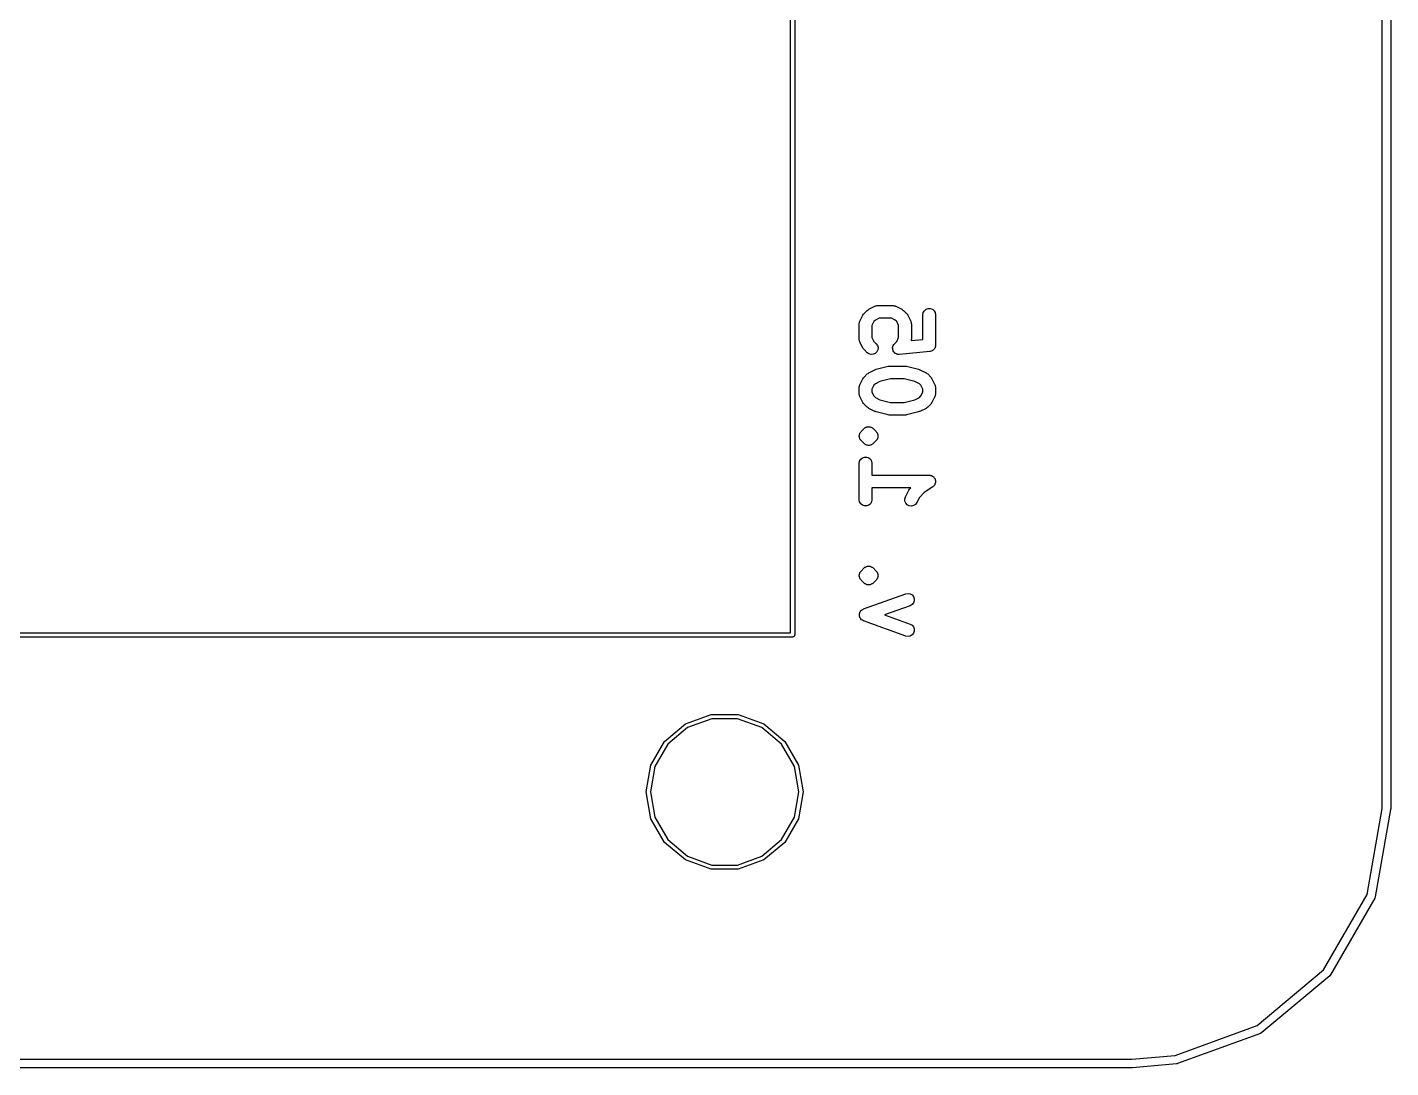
# Model space of a CAD drawing. Extents: x 100 to 214, y -112 to -50.
# Drawn here: x 181.96 to 214.1, y -112.1 to -87.58 of the extents above; entities that cross this region are included whole.
import ezdxf

# ---------------------------------------------------------------- set-up
doc = ezdxf.new("R2010")
doc.units = 0
doc.header["$MEASUREMENT"] = 0
doc.layers.add('BLACK', color=7, linetype='CONTINUOUS')

msp = doc.modelspace()

# ---------------------------------------------------------------- linework, layer by layer
at = {"layer": 'Black'}
for p, q in [((213.9, -105.991), (213.9, -56.0044)), ((214.1, -56), (214.1, -106)), ((199.95, -101.85), (199.95, -66.95)), ((200.05, -66.9), (200.05, -101.9)), ((201.797, -94.223), (201.94, -94.1516)), ((201.94, -94.1516), (201.948, -94.1491)), ((201.948, -94.1491), (201.956, -94.1448)), ((201.956, -94.1448), (201.973, -94.1417)), ((201.973, -94.1417), (201.99, -94.1367)), ((201.99, -94.1367), (201.999, -94.1372)), ((201.999, -94.1372), (202.007, -94.1357)), ((202.007, -94.1357), (202.364, -94.1357)), ((202.364, -94.1357), (202.373, -94.1372)), ((202.373, -94.1372), (202.381, -94.1367)), ((202.381, -94.1367), (202.398, -94.1417)), ((202.398, -94.1417), (202.416, -94.1448)), ((202.416, -94.1448), (202.423, -94.1491)), ((202.423, -94.1491), (202.431, -94.1516)), ((202.431, -94.1516), (202.574, -94.223)), ((201.587, -94.5043), (201.659, -94.3615)), ((201.659, -94.3615), (201.673, -94.3422)), ((201.673, -94.3422), (201.687, -94.3225)), ((201.687, -94.3225), (201.758, -94.2511)), ((201.758, -94.2511), (201.778, -94.2373)), ((201.778, -94.2373), (201.797, -94.223)), ((201.953, -94.4804), (201.916, -94.5174)), ((202.043, -94.4357), (201.953, -94.4804)), ((202.329, -94.4357), (202.043, -94.4357)), ((202.418, -94.4804), (202.329, -94.4357)), ((202.455, -94.5174), (202.418, -94.4804)), ((202.574, -94.223), (202.594, -94.2373)), ((202.594, -94.2373), (202.613, -94.2511)), ((202.613, -94.2511), (202.685, -94.3225)), ((202.685, -94.3225), (202.698, -94.3422)), ((202.698, -94.3422), (202.713, -94.3615)), ((202.713, -94.3615), (202.784, -94.5043)), ((203.071, -94.3571), (203.08, -94.3058)), ((203.071, -94.9357), (203.071, -94.3571)), ((203.08, -94.3058), (203.107, -94.2607)), ((203.107, -94.2607), (203.146, -94.2272)), ((203.146, -94.2272), (203.195, -94.2094)), ((203.195, -94.2094), (203.247, -94.2094)), ((203.247, -94.2094), (203.296, -94.2272)), ((203.296, -94.2272), (203.336, -94.2607)), ((203.336, -94.2607), (203.362, -94.3058)), ((203.362, -94.3058), (203.371, -94.3571)), ((203.371, -94.3571), (203.371, -95.0714)), ((201.571, -94.5714), (201.573, -94.5629)), ((201.571, -94.9286), (201.571, -94.5714)), ((201.572, -94.5543), (201.577, -94.5374)), ((201.573, -94.5629), (201.572, -94.5543)), ((201.577, -94.5374), (201.58, -94.5201)), ((201.58, -94.5201), (201.585, -94.5126)), ((201.585, -94.5126), (201.587, -94.5043)), ((201.916, -94.5174), (201.871, -94.6068)), ((201.871, -94.6068), (201.871, -94.8932)), ((202.5, -94.6068), (202.455, -94.5174)), ((202.5, -94.8932), (202.5, -94.6068)), ((202.784, -94.5043), (202.787, -94.5126)), ((202.787, -94.5126), (202.791, -94.5201)), ((202.791, -94.5201), (202.794, -94.5374)), ((202.794, -94.5374), (202.799, -94.5543)), ((202.799, -94.5543), (202.798, -94.5629)), ((202.798, -94.5629), (202.8, -94.5714)), ((202.8, -94.5714), (202.8, -94.9286)), ((201.573, -94.9371), (201.571, -94.9286)), ((201.572, -94.9457), (201.573, -94.9371)), ((201.577, -94.9626), (201.572, -94.9457)), ((201.58, -94.9799), (201.577, -94.9626)), ((201.585, -94.9874), (201.58, -94.9799)), ((201.587, -94.9957), (201.585, -94.9874)), ((201.659, -95.1385), (201.587, -94.9957)), ((201.871, -94.8932), (201.916, -94.9826)), ((201.916, -94.9826), (201.97, -95.0368)), ((201.97, -95.0368), (202, -95.0795)), ((202, -95.0795), (202.014, -95.1298)), ((202.014, -95.1298), (202.009, -95.1817)), ((202.358, -95.1298), (202.364, -95.1055)), ((202.358, -95.1307), (202.358, -95.1298)), ((202.358, -95.1316), (202.358, -95.1307)), ((202.36, -95.1566), (202.358, -95.1316)), ((202.364, -95.1055), (202.37, -95.0812)), ((202.37, -95.0812), (202.371, -95.0804)), ((202.371, -95.0795), (202.386, -95.0589)), ((202.371, -95.0804), (202.371, -95.0795)), ((202.386, -95.0589), (202.4, -95.0381)), ((202.4, -95.0381), (202.401, -95.0376)), ((202.401, -95.0368), (202.455, -94.9826)), ((202.401, -95.0376), (202.401, -95.0368)), ((202.455, -94.9826), (202.5, -94.8932)), ((202.794, -94.9634), (203.071, -94.9357)), ((202.799, -94.9457), (202.794, -94.9626)), ((202.794, -94.9626), (202.794, -94.9634)), ((202.8, -94.9286), (202.798, -94.9371)), ((202.798, -94.9371), (202.799, -94.9457)), ((203.358, -95.1331), (203.347, -95.1501)), ((203.36, -95.1276), (203.358, -95.1331)), ((203.362, -95.1227), (203.36, -95.1276)), ((203.366, -95.1025), (203.362, -95.1227)), ((203.371, -95.0826), (203.366, -95.1025)), ((203.371, -95.0714), (203.37, -95.077)), ((203.37, -95.077), (203.371, -95.0826)), ((201.673, -95.1578), (201.659, -95.1385)), ((201.687, -95.1775), (201.673, -95.1578)), ((201.758, -95.2489), (201.687, -95.1775)), ((201.801, -95.2788), (201.758, -95.2489)), ((201.851, -95.2923), (201.801, -95.2788)), ((201.903, -95.2877), (201.851, -95.2923)), ((201.95, -95.2657), (201.903, -95.2877)), ((201.987, -95.2289), (201.95, -95.2657)), ((202.009, -95.1817), (201.987, -95.2289)), ((202.362, -95.1817), (202.36, -95.1566)), ((202.363, -95.1825), (202.362, -95.1817)), ((202.363, -95.1835), (202.363, -95.1825)), ((202.374, -95.2061), (202.363, -95.1835)), ((202.384, -95.2289), (202.374, -95.2061)), ((202.385, -95.2296), (202.384, -95.2289)), ((202.385, -95.2304), (202.385, -95.2296)), ((202.403, -95.2479), (202.385, -95.2304)), ((202.421, -95.2657), (202.403, -95.2479)), ((202.422, -95.2661), (202.421, -95.2657)), ((202.423, -95.2668), (202.422, -95.2661)), ((202.446, -95.2771), (202.423, -95.2668)), ((202.468, -95.2877), (202.446, -95.2771)), ((202.469, -95.2878), (202.468, -95.2877)), ((202.47, -95.2882), (202.469, -95.2878)), ((202.495, -95.2901), (202.47, -95.2882)), ((202.52, -95.2923), (202.495, -95.2901)), ((202.521, -95.292), (202.52, -95.2923)), ((202.522, -95.2921), (202.521, -95.292)), ((203.236, -95.2207), (202.522, -95.2921)), ((203.242, -95.2191), (203.236, -95.2207)), ((203.247, -95.2191), (203.242, -95.2191)), ((203.267, -95.2121), (203.247, -95.2191)), ((203.287, -95.2066), (203.267, -95.2121)), ((203.291, -95.2033), (203.287, -95.2066)), ((203.296, -95.2013), (203.291, -95.2033)), ((203.312, -95.1881), (203.296, -95.2013)), ((203.329, -95.1762), (203.312, -95.1881)), ((203.332, -95.1715), (203.329, -95.1762)), ((203.336, -95.1678), (203.332, -95.1715)), ((203.347, -95.1501), (203.336, -95.1678)), ((201.687, -95.8225), (201.758, -95.7511)), ((201.758, -95.7511), (201.778, -95.7373)), ((201.778, -95.7373), (201.797, -95.723)), ((201.797, -95.723), (201.94, -95.6516)), ((201.94, -95.6516), (201.956, -95.6469)), ((201.956, -95.6469), (201.971, -95.6402)), ((201.971, -95.6402), (202.256, -95.5688)), ((202.256, -95.5688), (202.275, -95.5675)), ((202.275, -95.5675), (202.293, -95.5643)), ((202.293, -95.5643), (202.65, -95.5643)), ((202.65, -95.5643), (202.668, -95.5675)), ((202.668, -95.5675), (202.686, -95.5688)), ((202.686, -95.5688), (202.972, -95.6402)), ((202.972, -95.6402), (202.987, -95.6469)), ((202.987, -95.6469), (203.003, -95.6516)), ((203.003, -95.6516), (203.146, -95.723)), ((203.146, -95.723), (203.165, -95.7373)), ((203.165, -95.7373), (203.185, -95.7511)), ((203.185, -95.7511), (203.256, -95.8225)), ((201.571, -96.0714), (201.573, -96.0629)), ((201.571, -96.2143), (201.571, -96.0714)), ((201.572, -96.0543), (201.577, -96.0374)), ((201.573, -96.0629), (201.572, -96.0543)), ((201.577, -96.0374), (201.58, -96.0201)), ((201.58, -96.0201), (201.585, -96.0126)), ((201.585, -96.0126), (201.587, -96.0043)), ((201.587, -96.0043), (201.659, -95.8615)), ((201.659, -95.8615), (201.673, -95.8422)), ((201.673, -95.8422), (201.687, -95.8225)), ((201.916, -96.0174), (201.871, -96.1068)), ((201.953, -95.9804), (201.916, -96.0174)), ((202.059, -95.9272), (201.953, -95.9804)), ((202.311, -95.8643), (202.059, -95.9272)), ((202.632, -95.8643), (202.311, -95.8643)), ((202.883, -95.9272), (202.632, -95.8643)), ((202.99, -95.9804), (202.883, -95.9272)), ((203.027, -96.0174), (202.99, -95.9804)), ((203.071, -96.1068), (203.027, -96.0174)), ((203.256, -95.8225), (203.27, -95.8422)), ((203.27, -95.8422), (203.284, -95.8615)), ((203.284, -95.8615), (203.356, -96.0043)), ((203.356, -96.0043), (203.358, -96.0126)), ((203.358, -96.0126), (203.362, -96.0201)), ((203.362, -96.0201), (203.365, -96.0374)), ((203.365, -96.0374), (203.37, -96.0543)), ((203.37, -96.0543), (203.37, -96.0629)), ((203.37, -96.0629), (203.371, -96.0714)), ((203.371, -96.0714), (203.371, -96.2143)), ((201.573, -96.2228), (201.571, -96.2143)), ((201.572, -96.2314), (201.573, -96.2228)), ((201.577, -96.2483), (201.572, -96.2314)), ((201.58, -96.2656), (201.577, -96.2483)), ((201.585, -96.2731), (201.58, -96.2656)), ((201.587, -96.2814), (201.585, -96.2731)), ((201.659, -96.4242), (201.587, -96.2814)), ((201.871, -96.1068), (201.871, -96.1789)), ((201.871, -96.1789), (201.916, -96.2683)), ((201.916, -96.2683), (201.953, -96.3053)), ((201.953, -96.3053), (202.059, -96.3585)), ((202.059, -96.3585), (202.311, -96.4214)), ((202.311, -96.4214), (202.632, -96.4214)), ((202.632, -96.4214), (202.883, -96.3585)), ((202.883, -96.3585), (202.99, -96.3053)), ((202.99, -96.3053), (203.027, -96.2683)), ((203.027, -96.2683), (203.071, -96.1789)), ((203.071, -96.1789), (203.071, -96.1068)), ((203.356, -96.2814), (203.284, -96.4242)), ((203.358, -96.2731), (203.356, -96.2814)), ((203.362, -96.2656), (203.358, -96.2731)), ((203.365, -96.2483), (203.362, -96.2656)), ((203.37, -96.2314), (203.365, -96.2483)), ((203.371, -96.2143), (203.37, -96.2228)), ((203.37, -96.2228), (203.37, -96.2314)), ((201.673, -96.4435), (201.659, -96.4242)), ((201.687, -96.4632), (201.673, -96.4435)), ((201.758, -96.5346), (201.687, -96.4632)), ((201.778, -96.5484), (201.758, -96.5346)), ((201.797, -96.5627), (201.778, -96.5484)), ((201.94, -96.6342), (201.797, -96.5627)), ((201.956, -96.6388), (201.94, -96.6342)), ((201.971, -96.6455), (201.956, -96.6388)), ((202.256, -96.7169), (201.971, -96.6455)), ((202.275, -96.7182), (202.256, -96.7169)), ((202.293, -96.7214), (202.275, -96.7182)), ((202.65, -96.7214), (202.293, -96.7214)), ((202.668, -96.7182), (202.65, -96.7214)), ((202.686, -96.7169), (202.668, -96.7182)), ((202.972, -96.6455), (202.686, -96.7169)), ((202.987, -96.6388), (202.972, -96.6455)), ((203.003, -96.6342), (202.987, -96.6388)), ((203.146, -96.5627), (203.003, -96.6342)), ((203.165, -96.5484), (203.146, -96.5627)), ((203.185, -96.5346), (203.165, -96.5484)), ((203.256, -96.4632), (203.185, -96.5346)), ((203.27, -96.4435), (203.256, -96.4632)), ((203.284, -96.4242), (203.27, -96.4435)), ((201.615, -97.1082), (201.687, -97.0368)), ((201.687, -97.0368), (201.698, -97.0293)), ((201.698, -97.0293), (201.707, -97.02)), ((201.707, -97.02), (201.719, -97.0144)), ((201.719, -97.0144), (201.729, -97.0069)), ((201.729, -97.0069), (201.742, -97.0035)), ((201.742, -97.0035), (201.754, -96.998)), ((201.754, -96.998), (201.767, -96.9968)), ((201.767, -96.9968), (201.78, -96.9934)), ((201.78, -96.9934), (201.793, -96.9946)), ((201.793, -96.9946), (201.806, -96.9934)), ((201.806, -96.9934), (201.819, -96.9968)), ((201.819, -96.9968), (201.832, -96.998)), ((201.832, -96.998), (201.844, -97.0035)), ((201.844, -97.0035), (201.856, -97.0069)), ((201.856, -97.0069), (201.867, -97.0144)), ((201.867, -97.0144), (201.879, -97.02)), ((201.879, -97.02), (201.888, -97.0293)), ((201.888, -97.0293), (201.899, -97.0368)), ((201.899, -97.0368), (201.97, -97.1082)), ((201.572, -97.2012), (201.574, -97.1948)), ((201.573, -97.2143), (201.572, -97.2012)), ((201.572, -97.2274), (201.573, -97.2143)), ((201.574, -97.2337), (201.572, -97.2274)), ((201.574, -97.1882), (201.576, -97.182)), ((201.574, -97.1948), (201.574, -97.1882)), ((201.574, -97.2403), (201.574, -97.2337)), ((201.576, -97.2465), (201.574, -97.2403)), ((201.576, -97.182), (201.577, -97.1755)), ((201.577, -97.2531), (201.576, -97.2465)), ((201.577, -97.1755), (201.582, -97.1636)), ((201.582, -97.265), (201.577, -97.2531)), ((201.582, -97.1636), (201.585, -97.1509)), ((201.585, -97.2777), (201.582, -97.265)), ((201.585, -97.1509), (201.589, -97.1455)), ((201.589, -97.2831), (201.585, -97.2777)), ((201.589, -97.1455), (201.592, -97.1393)), ((201.592, -97.2893), (201.589, -97.2831)), ((201.592, -97.1393), (201.596, -97.1342)), ((201.596, -97.2943), (201.592, -97.2893)), ((201.596, -97.1342), (201.599, -97.1282)), ((201.599, -97.3003), (201.596, -97.2943)), ((201.599, -97.1282), (201.608, -97.119)), ((201.608, -97.3096), (201.599, -97.3003)), ((201.608, -97.119), (201.615, -97.1082)), ((201.615, -97.3204), (201.608, -97.3096)), ((201.687, -97.3918), (201.615, -97.3204)), ((201.97, -97.3203), (201.899, -97.3918)), ((201.97, -97.1082), (201.978, -97.119)), ((201.978, -97.3096), (201.97, -97.3203)), ((201.978, -97.119), (201.987, -97.1282)), ((201.987, -97.3003), (201.978, -97.3096)), ((201.987, -97.1282), (201.99, -97.1342)), ((201.99, -97.2943), (201.987, -97.3003)), ((201.99, -97.1342), (201.994, -97.1393)), ((201.994, -97.2893), (201.99, -97.2943)), ((201.994, -97.1393), (201.996, -97.1455)), ((201.996, -97.2831), (201.994, -97.2893)), ((201.996, -97.1455), (202, -97.1509)), ((202, -97.2777), (201.996, -97.2831)), ((202, -97.1509), (202.004, -97.1636)), ((202.004, -97.265), (202, -97.2777)), ((202.004, -97.1636), (202.009, -97.1755)), ((202.009, -97.2531), (202.004, -97.265)), ((202.009, -97.1755), (202.01, -97.182)), ((202.01, -97.2465), (202.009, -97.2531)), ((202.01, -97.182), (202.012, -97.1882)), ((202.012, -97.2403), (202.01, -97.2465)), ((202.012, -97.1882), (202.012, -97.1948)), ((202.012, -97.1948), (202.014, -97.2012)), ((202.014, -97.2274), (202.012, -97.2337)), ((202.012, -97.2337), (202.012, -97.2403)), ((202.014, -97.2012), (202.013, -97.2143)), ((202.013, -97.2143), (202.014, -97.2274)), ((201.698, -97.3993), (201.687, -97.3918)), ((201.707, -97.4086), (201.698, -97.3993)), ((201.719, -97.4141), (201.707, -97.4086)), ((201.729, -97.4217), (201.719, -97.4141)), ((201.742, -97.4251), (201.729, -97.4217)), ((201.754, -97.4306), (201.742, -97.4251)), ((201.767, -97.4317), (201.754, -97.4306)), ((201.78, -97.4351), (201.767, -97.4317)), ((201.793, -97.434), (201.78, -97.4351)), ((201.806, -97.4351), (201.793, -97.434)), ((201.819, -97.4317), (201.806, -97.4351)), ((201.832, -97.4306), (201.819, -97.4317)), ((201.844, -97.4251), (201.832, -97.4306)), ((201.856, -97.4217), (201.844, -97.4251)), ((201.867, -97.4141), (201.856, -97.4217)), ((201.879, -97.4086), (201.867, -97.4141)), ((201.888, -97.3993), (201.879, -97.4086)), ((201.899, -97.3918), (201.888, -97.3993)), ((201.571, -97.8571), (201.58, -97.8058)), ((201.571, -98.7143), (201.571, -97.8571)), ((201.58, -97.8058), (201.607, -97.7607)), ((201.607, -97.7607), (201.646, -97.7272)), ((201.646, -97.7272), (201.695, -97.7094)), ((201.695, -97.7094), (201.747, -97.7094)), ((201.747, -97.7094), (201.796, -97.7272)), ((201.796, -97.7272), (201.836, -97.7607)), ((201.836, -97.7607), (201.862, -97.8058)), ((201.862, -97.8058), (201.871, -97.8571)), ((201.871, -97.8571), (201.871, -98.1357)), ((201.871, -98.1357), (203.221, -98.1357)), ((203.221, -98.1357), (203.23, -98.1372)), ((203.23, -98.1372), (203.238, -98.1366)), ((203.238, -98.1366), (203.255, -98.1417)), ((203.255, -98.1417), (203.273, -98.1448)), ((203.273, -98.1448), (203.28, -98.1489)), ((203.28, -98.1489), (203.288, -98.1513)), ((203.288, -98.1513), (203.302, -98.1619)), ((203.302, -98.1619), (203.318, -98.1708)), ((203.318, -98.1708), (203.323, -98.1772)), ((203.323, -98.1772), (203.33, -98.1821)), ((203.33, -98.1821), (203.34, -98.197)), ((203.34, -98.197), (203.351, -98.2107)), ((203.351, -98.2107), (203.354, -98.2185)), ((203.357, -98.3439), (203.351, -98.3607)), ((203.354, -98.2185), (203.359, -98.2254)), ((203.365, -98.3278), (203.357, -98.3439)), ((203.359, -98.2254), (203.363, -98.2428)), ((203.363, -98.2428), (203.369, -98.2597)), ((203.366, -98.3196), (203.365, -98.3278)), ((203.369, -98.3118), (203.366, -98.3196)), ((203.369, -98.2597), (203.369, -98.268)), ((203.369, -98.268), (203.371, -98.2761)), ((203.371, -98.2761), (203.369, -98.2939)), ((203.369, -98.2939), (203.369, -98.3118)), ((202.788, -98.4357), (201.871, -98.4357)), ((201.871, -98.4357), (201.871, -98.7143)), ((202.644, -98.6971), (202.659, -98.6472)), ((202.659, -98.6472), (202.73, -98.5043)), ((202.73, -98.5043), (202.744, -98.485)), ((202.744, -98.485), (202.758, -98.4654)), ((202.758, -98.4654), (202.788, -98.4357)), ((202.988, -98.6603), (202.927, -98.7814)), ((203.103, -98.5451), (202.988, -98.6603)), ((203.305, -98.4105), (203.103, -98.5451)), ((203.311, -98.4048), (203.305, -98.4105)), ((203.318, -98.4006), (203.311, -98.4048)), ((203.329, -98.3869), (203.318, -98.4006)), ((203.342, -98.3745), (203.329, -98.3869)), ((203.346, -98.3671), (203.342, -98.3745)), ((203.351, -98.3607), (203.346, -98.3671)), ((201.58, -98.7656), (201.571, -98.7143)), ((201.607, -98.8107), (201.58, -98.7656)), ((201.646, -98.8442), (201.607, -98.8107)), ((201.695, -98.862), (201.646, -98.8442)), ((201.747, -98.862), (201.695, -98.862)), ((201.796, -98.8442), (201.747, -98.862)), ((201.836, -98.8107), (201.796, -98.8442)), ((201.862, -98.7656), (201.836, -98.8107)), ((201.871, -98.7143), (201.862, -98.7656)), ((202.647, -98.7491), (202.644, -98.6971)), ((202.668, -98.7969), (202.647, -98.7491)), ((202.703, -98.8348), (202.668, -98.7969)), ((202.75, -98.8581), (202.703, -98.8348)), ((202.802, -98.864), (202.75, -98.8581)), ((202.853, -98.8519), (202.802, -98.864)), ((202.896, -98.8232), (202.853, -98.8519)), ((202.927, -98.7814), (202.896, -98.8232)), ((201.572, -100.487), (201.574, -100.481)), ((201.573, -100.5), (201.572, -100.487)), ((201.572, -100.513), (201.573, -100.5)), ((201.574, -100.519), (201.572, -100.513)), ((201.574, -100.474), (201.576, -100.468)), ((201.574, -100.481), (201.574, -100.474)), ((201.574, -100.526), (201.574, -100.519)), ((201.576, -100.532), (201.574, -100.526)), ((201.576, -100.468), (201.577, -100.461)), ((201.577, -100.539), (201.576, -100.532)), ((201.577, -100.461), (201.582, -100.449)), ((201.582, -100.551), (201.577, -100.539)), ((201.582, -100.449), (201.585, -100.437)), ((201.585, -100.563), (201.582, -100.551)), ((201.585, -100.437), (201.589, -100.431)), ((201.589, -100.569), (201.585, -100.563)), ((201.589, -100.431), (201.592, -100.425)), ((201.592, -100.575), (201.589, -100.569)), ((201.592, -100.425), (201.596, -100.42)), ((201.596, -100.58), (201.592, -100.575)), ((201.596, -100.42), (201.599, -100.414)), ((201.599, -100.586), (201.596, -100.58)), ((201.599, -100.414), (201.608, -100.405)), ((201.608, -100.595), (201.599, -100.586)), ((201.608, -100.405), (201.615, -100.394)), ((201.615, -100.606), (201.608, -100.595)), ((201.615, -100.394), (201.687, -100.323)), ((201.687, -100.323), (201.698, -100.315)), ((201.698, -100.315), (201.707, -100.306)), ((201.707, -100.306), (201.719, -100.3)), ((201.719, -100.3), (201.729, -100.293)), ((201.729, -100.293), (201.742, -100.289)), ((201.742, -100.289), (201.754, -100.284)), ((201.754, -100.284), (201.767, -100.283)), ((201.767, -100.283), (201.78, -100.279)), ((201.78, -100.279), (201.793, -100.28)), ((201.793, -100.28), (201.806, -100.279)), ((201.806, -100.279), (201.819, -100.283)), ((201.819, -100.283), (201.832, -100.284)), ((201.832, -100.284), (201.844, -100.289)), ((201.844, -100.289), (201.856, -100.293)), ((201.856, -100.293), (201.867, -100.3)), ((201.867, -100.3), (201.879, -100.306)), ((201.879, -100.306), (201.888, -100.315)), ((201.888, -100.315), (201.899, -100.323)), ((201.899, -100.323), (201.97, -100.394)), ((201.97, -100.394), (201.978, -100.405)), ((201.978, -100.595), (201.97, -100.606)), ((201.978, -100.405), (201.987, -100.414)), ((201.987, -100.586), (201.978, -100.595)), ((201.987, -100.414), (201.99, -100.42)), ((201.99, -100.58), (201.987, -100.586)), ((201.99, -100.42), (201.994, -100.425)), ((201.994, -100.575), (201.99, -100.58)), ((201.994, -100.425), (201.996, -100.431)), ((201.996, -100.569), (201.994, -100.575)), ((201.996, -100.431), (202, -100.437)), ((202, -100.563), (201.996, -100.569)), ((202, -100.437), (202.004, -100.449)), ((202.004, -100.551), (202, -100.563)), ((202.004, -100.449), (202.009, -100.461)), ((202.009, -100.539), (202.004, -100.551)), ((202.009, -100.461), (202.01, -100.468)), ((202.01, -100.532), (202.009, -100.539)), ((202.01, -100.468), (202.012, -100.474)), ((202.012, -100.526), (202.01, -100.532)), ((202.012, -100.474), (202.012, -100.481)), ((202.012, -100.481), (202.014, -100.487)), ((202.014, -100.513), (202.012, -100.519)), ((202.012, -100.519), (202.012, -100.526)), ((202.014, -100.487), (202.013, -100.5)), ((202.013, -100.5), (202.014, -100.513)), ((201.687, -100.677), (201.615, -100.606)), ((201.698, -100.685), (201.687, -100.677)), ((201.707, -100.694), (201.698, -100.685)), ((201.719, -100.7), (201.707, -100.694)), ((201.729, -100.707), (201.719, -100.7)), ((201.742, -100.711), (201.729, -100.707)), ((201.754, -100.716), (201.742, -100.711)), ((201.767, -100.717), (201.754, -100.716)), ((201.78, -100.721), (201.767, -100.717)), ((201.793, -100.72), (201.78, -100.721)), ((201.806, -100.721), (201.793, -100.72)), ((201.819, -100.717), (201.806, -100.721)), ((201.832, -100.716), (201.819, -100.717)), ((201.844, -100.711), (201.832, -100.716)), ((201.856, -100.707), (201.844, -100.711)), ((201.867, -100.7), (201.856, -100.707)), ((201.879, -100.694), (201.867, -100.7)), ((201.888, -100.685), (201.879, -100.694)), ((201.899, -100.677), (201.888, -100.685)), ((201.97, -100.606), (201.899, -100.677)), ((202.671, -100.93), (202.722, -100.921)), ((202.722, -100.921), (202.774, -100.931)), ((201.671, -101.287), (202.671, -100.93)), ((202.772, -101.213), (202.167, -101.429)), ((202.817, -101.187), (202.772, -101.213)), ((202.774, -100.931), (202.819, -100.957)), ((202.851, -101.147), (202.817, -101.187)), ((202.819, -100.957), (202.852, -100.997)), ((202.869, -101.098), (202.851, -101.147)), ((202.852, -100.997), (202.869, -101.046)), ((202.869, -101.046), (202.869, -101.098)), ((201.574, -101.402), (201.583, -101.378)), ((201.574, -101.403), (201.574, -101.402)), ((201.574, -101.429), (201.574, -101.403)), ((201.574, -101.403), (201.574, -101.403)), ((201.574, -101.454), (201.574, -101.429)), ((201.574, -101.455), (201.574, -101.454)), ((201.574, -101.456), (201.574, -101.455)), ((201.583, -101.479), (201.574, -101.456)), ((201.583, -101.378), (201.591, -101.354)), ((201.591, -101.503), (201.583, -101.479)), ((201.591, -101.354), (201.592, -101.354)), ((201.592, -101.503), (201.591, -101.503)), ((201.592, -101.353), (201.608, -101.334)), ((201.592, -101.354), (201.592, -101.353)), ((201.592, -101.504), (201.592, -101.503)), ((201.608, -101.524), (201.592, -101.504)), ((201.608, -101.334), (201.624, -101.314)), ((201.624, -101.543), (201.608, -101.524)), ((201.624, -101.314), (201.625, -101.314)), ((201.625, -101.543), (201.624, -101.543)), ((201.625, -101.314), (201.626, -101.313)), ((201.626, -101.544), (201.625, -101.543)), ((201.626, -101.313), (201.648, -101.301)), ((201.648, -101.556), (201.626, -101.544)), ((201.648, -101.301), (201.669, -101.288)), ((201.669, -101.569), (201.648, -101.556)), ((201.669, -101.288), (201.67, -101.288)), ((201.67, -101.288), (201.671, -101.287)), ((202.167, -101.429), (202.772, -101.644)), ((144.05, -101.85), (199.95, -101.85)), ((201.67, -101.569), (201.669, -101.569)), ((201.671, -101.57), (201.67, -101.569)), ((202.671, -101.927), (201.671, -101.57)), ((202.772, -101.644), (202.817, -101.67)), ((202.817, -101.67), (202.851, -101.71)), ((202.852, -101.86), (202.819, -101.9)), ((202.851, -101.71), (202.869, -101.759)), ((202.869, -101.811), (202.852, -101.86)), ((202.869, -101.759), (202.869, -101.811)), ((200, -101.95), (144, -101.95)), ((200.004, -101.949), (200, -101.95)), ((200.009, -101.949), (200.004, -101.949)), ((200.013, -101.948), (200.009, -101.949)), ((200.017, -101.947), (200.013, -101.948)), ((200.021, -101.945), (200.017, -101.947)), ((200.025, -101.943), (200.021, -101.945)), ((200.028, -101.94), (200.025, -101.943)), ((200.032, -101.938), (200.028, -101.94)), ((200.035, -101.935), (200.032, -101.938)), ((200.038, -101.932), (200.035, -101.935)), ((200.04, -101.928), (200.038, -101.932)), ((200.043, -101.925), (200.04, -101.928)), ((200.045, -101.921), (200.043, -101.925)), ((200.047, -101.917), (200.045, -101.921)), ((200.048, -101.913), (200.047, -101.917)), ((200.049, -101.909), (200.048, -101.913)), ((200.05, -101.9), (200.049, -101.904)), ((200.049, -101.904), (200.049, -101.909)), ((202.722, -101.936), (202.671, -101.927)), ((202.774, -101.926), (202.722, -101.936)), ((202.819, -101.9), (202.774, -101.926)), ((197.475, -103.998), (198.079, -103.778)), ((198.079, -103.778), (198.721, -103.778)), ((198.721, -103.778), (199.325, -103.998)), ((196.983, -104.411), (197.475, -103.998)), ((197.525, -104.084), (197.059, -104.475)), ((198.096, -103.877), (197.525, -104.084)), ((198.704, -103.877), (198.096, -103.877)), ((199.275, -104.084), (198.704, -103.877)), ((199.741, -104.475), (199.275, -104.084)), ((199.325, -103.998), (199.817, -104.411)), ((196.662, -104.967), (196.983, -104.411)), ((199.817, -104.411), (200.138, -104.967)), ((197.059, -104.475), (196.756, -105.001)), ((200.044, -105.001), (199.741, -104.475)), ((196.55, -105.6), (196.662, -104.967)), ((196.756, -105.001), (196.65, -105.6)), ((200.15, -105.6), (200.044, -105.001)), ((200.138, -104.967), (200.25, -105.6)), ((196.662, -106.233), (196.55, -105.6)), ((196.65, -105.6), (196.756, -106.199)), ((200.044, -106.199), (200.15, -105.6)), ((200.25, -105.6), (200.138, -106.233)), ((213.543, -108.017), (213.9, -105.991)), ((214.098, -106.017), (213.737, -108.069)), ((214.1, -106), (214.098, -106.009)), ((214.098, -106.009), (214.098, -106.017)), ((196.983, -106.789), (196.662, -106.233)), ((196.756, -106.199), (197.059, -106.725)), ((199.741, -106.725), (200.044, -106.199)), ((200.138, -106.233), (199.817, -106.789)), ((197.475, -107.202), (196.983, -106.789)), ((197.059, -106.725), (197.525, -107.116)), ((199.275, -107.116), (199.741, -106.725)), ((199.817, -106.789), (199.325, -107.202)), ((198.079, -107.422), (197.475, -107.202)), ((197.525, -107.116), (198.096, -107.323)), ((198.096, -107.323), (198.704, -107.323)), ((198.704, -107.323), (199.275, -107.116)), ((199.325, -107.202), (198.721, -107.422)), ((198.721, -107.422), (198.079, -107.422)), ((212.518, -109.791), (213.543, -108.017)), ((213.725, -108.102), (212.683, -109.907)), ((213.737, -108.069), (213.725, -108.102)), ((210.949, -111.108), (212.518, -109.791)), ((212.683, -109.907), (212.661, -109.933)), ((212.661, -109.933), (211.064, -111.273)), ((209.02, -111.81), (210.949, -111.108)), ((211.034, -111.29), (209.076, -112.003)), ((211.064, -111.273), (211.034, -111.29)), ((207.996, -111.9), (209.02, -111.81)), ((208, -112.1), (117.9, -112.1)), ((118, -111.9), (207.996, -111.9)), ((208.004, -112.099), (208, -112.1)), ((208.009, -112.1), (208.004, -112.099)), ((209.051, -112.008), (208.009, -112.1)), ((209.063, -112.005), (209.051, -112.008)), ((209.076, -112.003), (209.063, -112.005))]:
    msp.add_line(p, q, dxfattribs=at)

doc.saveas('drawing.dxf')
